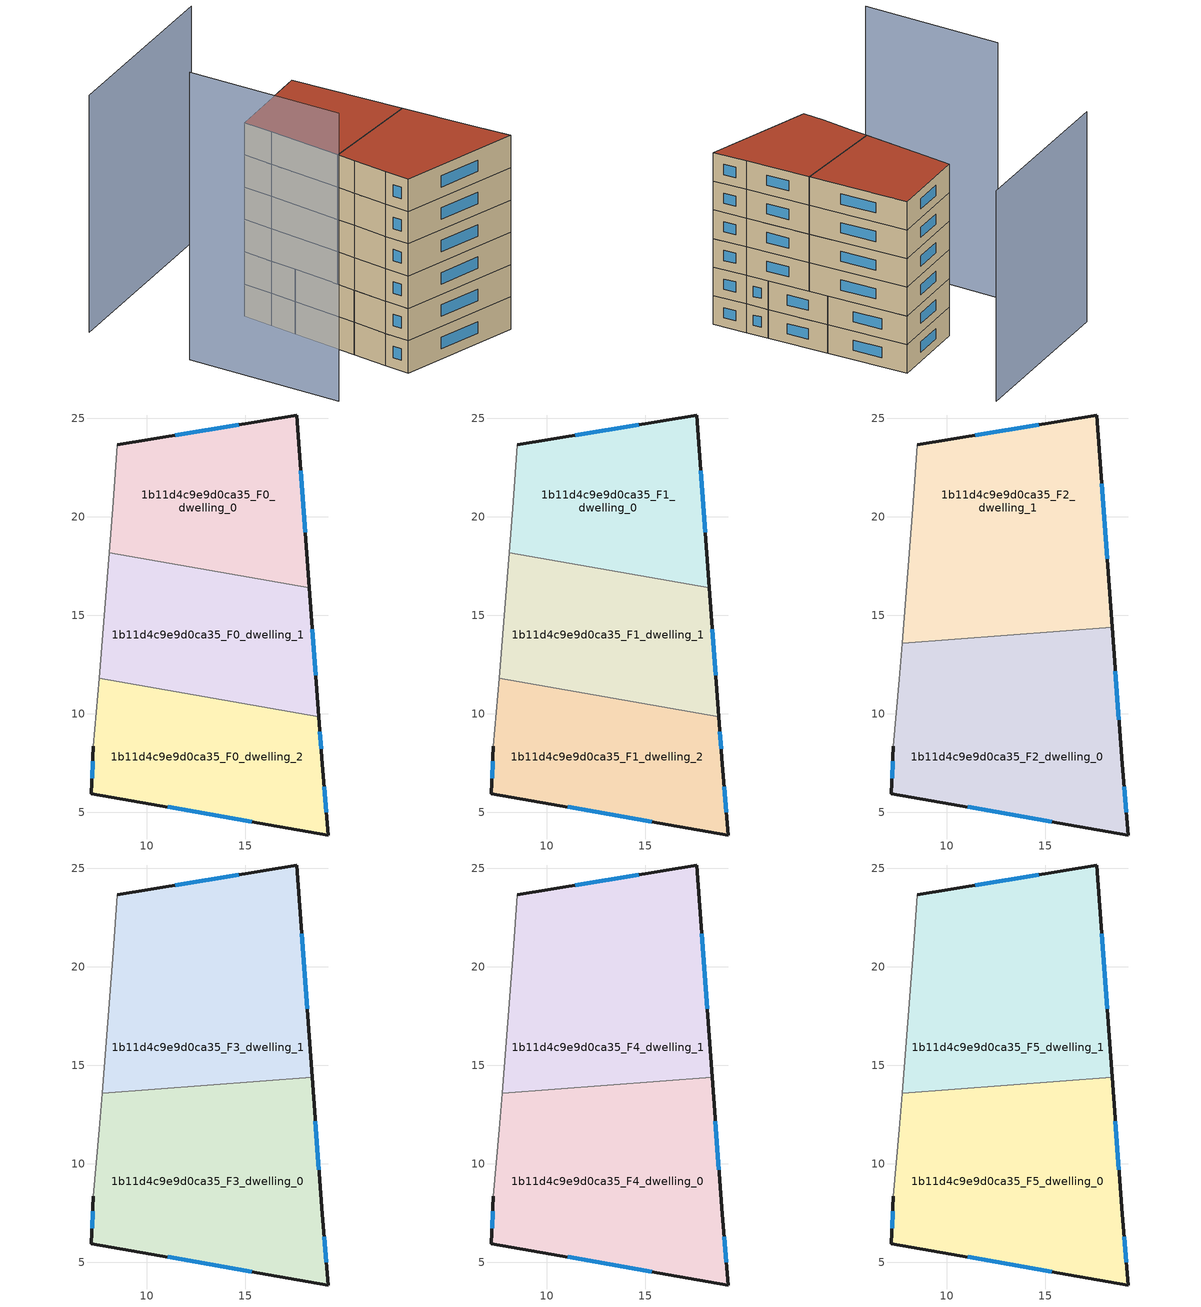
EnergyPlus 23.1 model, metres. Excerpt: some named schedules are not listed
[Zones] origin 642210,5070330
1b11d4c9e9d0ca35_F0_dwelling_0
 floor ground (EU_floor_Construction): 17.61,25.17 18.25,16.4 8.1,18.18 8.3,20.77 8.51,23.67 z0
 wall outside (EU_wall_Construction): 18.25,16.4 17.61,25.17 8.51,23.67 z0:3
 wall adiabatic (EU_wall_Construction): 8.51,23.67 8.3,20.77 8.1,18.18 z0:3
 wall to 1b11d4c9e9d0ca35_F0_dwelling_1 (EU_wall_Construction): 8.1,18.18 18.25,16.4 z0:3
 window (EU_Window_Construction): 14.67,24.69 11.44,24.16 / 18.05,19.23 17.82,22.34 z0.97:2.03
1b11d4c9e9d0ca35_F0_dwelling_1
 floor ground (EU_floor_Construction): 18.25,16.4 18.73,9.87 7.6,11.81 8.1,18.18 z0
 wall outside (EU_wall_Construction): 18.73,9.87 18.25,16.4 z0:3
 wall adiabatic (EU_wall_Construction): 8.1,18.18 7.6,11.81 z0:3
 wall to 1b11d4c9e9d0ca35_F0_dwelling_2 (EU_wall_Construction): 7.6,11.81 18.73,9.87 z0:3
 window (EU_Window_Construction): 18.58,11.97 18.41,14.29 z0.97:2.03
1b11d4c9e9d0ca35_F0_dwelling_2
 floor ground (EU_floor_Construction): 18.73,9.87 18.91,7.46 19.21,3.86 7.2,5.96 7.3,8.36 7.6,11.81 z0
 wall outside (EU_wall_Construction): 7.3,8.36 7.2,5.96 19.21,3.86 18.91,7.46 18.73,9.87 z0:3
 wall adiabatic (EU_wall_Construction): 7.6,11.81 7.3,8.36 z0:3
 window (EU_Window_Construction): 18.85,8.24 18.79,9.09 / 19.11,5.02 19,6.3 / 11.07,5.28 15.33,4.54 / 7.27,7.59 7.23,6.74 z0.97:2.03
1b11d4c9e9d0ca35_F1_dwelling_0
 floor to 1b11d4c9e9d0ca35_F0_dwelling_0 (EU_floor_Construction): 17.61,25.17 18.25,16.4 8.1,18.18 8.3,20.77 8.5,23.67 z3
 wall outside (EU_wall_Construction): 18.25,16.4 17.61,25.17 8.51,23.67 z3:6
 wall adiabatic (EU_wall_Construction): 8.51,23.67 8.3,20.77 8.1,18.18 z3:6
 wall to 1b11d4c9e9d0ca35_F1_dwelling_1 (EU_wall_Construction): 8.1,18.18 18.25,16.4 z3:6
 window (EU_Window_Construction): 14.67,24.69 11.44,24.16 / 18.05,19.23 17.82,22.34 z3.97:5.03
1b11d4c9e9d0ca35_F1_dwelling_1
 floor to 1b11d4c9e9d0ca35_F0_dwelling_1 (EU_floor_Construction): 18.25,16.4 18.73,9.87 7.6,11.81 8.1,18.18 z3
 wall outside (EU_wall_Construction): 18.73,9.87 18.25,16.4 z3:6
 wall adiabatic (EU_wall_Construction): 8.1,18.18 7.6,11.81 z3:6
 wall to 1b11d4c9e9d0ca35_F1_dwelling_2 (EU_wall_Construction): 7.6,11.81 18.73,9.87 z3:6
 window (EU_Window_Construction): 18.58,11.97 18.41,14.29 z3.97:5.03
1b11d4c9e9d0ca35_F1_dwelling_2
 floor to 1b11d4c9e9d0ca35_F0_dwelling_2 (EU_floor_Construction): 18.73,9.87 18.91,7.46 19.21,3.86 7.2,5.96 7.3,8.36 7.6,11.81 z3
 wall outside (EU_wall_Construction): 7.3,8.36 7.2,5.96 19.21,3.86 18.91,7.46 18.73,9.87 z3:6
 wall adiabatic (EU_wall_Construction): 7.6,11.81 7.3,8.36 z3:6
 window (EU_Window_Construction): 18.85,8.24 18.79,9.09 / 19.11,5.02 19,6.3 / 11.07,5.28 15.33,4.54 / 7.27,7.59 7.23,6.74 z3.97:5.03
1b11d4c9e9d0ca35_F2_dwelling_0
 floor to 1b11d4c9e9d0ca35_F1_dwelling_1 (EU_floor_Construction): 18.4,14.39 18.73,9.87 7.68,11.8 12.65,13.96 z6; 12.65,13.96 7.68,11.8 7.6,11.81 7.74,13.6 z6
 floor to 1b11d4c9e9d0ca35_F1_dwelling_2 (EU_floor_Construction): 18.73,9.87 18.91,7.46 19.21,3.86 7.2,5.96 7.3,8.36 7.6,11.77 7.68,11.8 z6
 wall outside (EU_wall_Construction): 7.3,8.36 7.2,5.96 19.21,3.86 18.91,7.46 18.4,14.39 z6:9
 wall adiabatic (EU_wall_Construction): 7.74,13.6 7.6,11.77 7.3,8.36 z6:9
 wall to 1b11d4c9e9d0ca35_F2_dwelling_1 (EU_wall_Construction): 18.4,14.39 7.74,13.6 z6:9
 window (EU_Window_Construction): 18.74,9.7 18.56,12.16 / 19.11,5.02 19,6.3 / 11.07,5.28 15.33,4.54 / 7.27,7.59 7.23,6.74 z6.97:8.03
1b11d4c9e9d0ca35_F2_dwelling_1
 floor to 1b11d4c9e9d0ca35_F1_dwelling_0 (EU_floor_Construction): 17.61,25.17 18.25,16.4 8.1,18.18 8.3,20.77 8.5,23.67 z6
 floor to 1b11d4c9e9d0ca35_F1_dwelling_1 (EU_floor_Construction): 18.25,16.4 18.4,14.39 7.74,13.6 8.1,18.18 z6
 wall outside (EU_wall_Construction): 18.4,14.39 17.61,25.17 8.51,23.67 z6:9
 wall adiabatic (EU_wall_Construction): 8.51,23.67 8.3,20.77 7.74,13.6 z6:9
 window (EU_Window_Construction): 18.15,17.87 17.87,21.7 / 14.67,24.69 11.44,24.16 z6.97:8.03
1b11d4c9e9d0ca35_F3_dwelling_0
 floor to 1b11d4c9e9d0ca35_F2_dwelling_0 (EU_floor_Construction): 18.4,14.39 18.91,7.46 19.21,3.86 7.2,5.96 7.3,8.36 7.6,11.77 7.74,13.6 z9
 wall outside (EU_wall_Construction): 7.3,8.36 7.2,5.96 19.21,3.86 18.91,7.46 18.4,14.39 z9:12
 wall adiabatic (EU_wall_Construction): 7.74,13.6 7.6,11.77 7.3,8.36 z9:12
 wall to 1b11d4c9e9d0ca35_F3_dwelling_1 (EU_wall_Construction): 18.4,14.39 7.74,13.6 z9:12
 window (EU_Window_Construction): 18.74,9.7 18.56,12.16 / 19.11,5.02 19,6.3 / 11.07,5.28 15.33,4.54 / 7.27,7.59 7.23,6.74 z9.97:11.03
1b11d4c9e9d0ca35_F3_dwelling_1
 floor to 1b11d4c9e9d0ca35_F2_dwelling_1 (EU_floor_Construction): 17.61,25.17 18.4,14.39 7.74,13.6 8.3,20.77 8.5,23.67 z9
 wall outside (EU_wall_Construction): 18.4,14.39 17.61,25.17 8.51,23.67 z9:12
 wall adiabatic (EU_wall_Construction): 8.51,23.67 8.3,20.77 7.74,13.6 z9:12
 window (EU_Window_Construction): 18.15,17.87 17.87,21.7 / 14.67,24.69 11.44,24.16 z9.97:11.03
1b11d4c9e9d0ca35_F4_dwelling_0
 floor to 1b11d4c9e9d0ca35_F3_dwelling_0 (EU_floor_Construction): 18.4,14.39 18.91,7.46 19.21,3.86 7.2,5.96 7.3,8.36 7.6,11.77 7.74,13.6 z12
 wall outside (EU_wall_Construction): 7.3,8.36 7.2,5.96 19.21,3.86 18.91,7.46 18.4,14.39 z12:15
 wall adiabatic (EU_wall_Construction): 7.74,13.6 7.6,11.77 7.3,8.36 z12:15
 wall to 1b11d4c9e9d0ca35_F4_dwelling_1 (EU_wall_Construction): 18.4,14.39 7.74,13.6 z12:15
 window (EU_Window_Construction): 18.74,9.7 18.56,12.16 / 19.11,5.02 19,6.3 / 11.07,5.28 15.33,4.54 / 7.27,7.59 7.23,6.74 z12.97:14.03
1b11d4c9e9d0ca35_F4_dwelling_1
 floor to 1b11d4c9e9d0ca35_F3_dwelling_1 (EU_floor_Construction): 17.61,25.17 18.4,14.39 7.74,13.6 8.3,20.77 8.5,23.67 z12
 wall outside (EU_wall_Construction): 18.4,14.39 17.61,25.17 8.51,23.67 z12:15
 wall adiabatic (EU_wall_Construction): 8.51,23.67 8.3,20.77 7.74,13.6 z12:15
 window (EU_Window_Construction): 18.15,17.87 17.87,21.7 / 14.67,24.69 11.44,24.16 z12.97:14.03
1b11d4c9e9d0ca35_F5_dwelling_0
 floor to 1b11d4c9e9d0ca35_F4_dwelling_0 (EU_floor_Construction): 18.4,14.39 18.91,7.46 19.21,3.86 7.2,5.96 7.3,8.36 7.6,11.77 7.74,13.6 z15
 wall outside (EU_wall_Construction): 7.3,8.36 7.2,5.96 19.21,3.86 18.91,7.46 18.4,14.39 z15:18
 wall adiabatic (EU_wall_Construction): 7.74,13.6 7.6,11.77 7.3,8.36 z15:18
 wall to 1b11d4c9e9d0ca35_F5_dwelling_1 (EU_wall_Construction): 18.4,14.39 7.74,13.6 z15:18
 window (EU_Window_Construction): 18.74,9.7 18.56,12.16 / 19.11,5.02 19,6.3 / 11.07,5.28 15.33,4.54 / 7.27,7.59 7.23,6.74 z15.97:17.03
 roof outside (EU_roof_Construction): 19.21,3.86 18.91,7.46 18.4,14.39 7.74,13.6 7.6,11.77 7.3,8.36 7.2,5.96 z18
1b11d4c9e9d0ca35_F5_dwelling_1
 floor to 1b11d4c9e9d0ca35_F4_dwelling_1 (EU_floor_Construction): 17.61,25.17 18.4,14.39 7.74,13.6 8.3,20.77 8.5,23.67 z15
 wall outside (EU_wall_Construction): 18.4,14.39 17.61,25.17 8.51,23.67 z15:18
 wall adiabatic (EU_wall_Construction): 8.51,23.67 8.3,20.77 7.74,13.6 z15:18
 window (EU_Window_Construction): 18.15,17.87 17.87,21.7 / 14.67,24.69 11.44,24.16 z15.97:17.03
 roof outside (EU_roof_Construction): 18.4,14.39 17.61,25.17 8.51,23.67 8.3,20.77 7.74,13.6 z18
shading: -1.1,22.58 -0.64,7.65 z0:26.7; 17.83,35.59 -1.51,32.57 z0:22
[Building]
EU S2 Campaign: North Axis=0; Terrain=City; Solar Distribution=FullExterior
[Site:Location]
Lyon-Bron: Latitude=45.75; Longitude=5; Time Zone=1; Elevation=198
[SizingPeriod:WeatherFileDays]
AnnualSizingPeriod: Begin Month=1; Begin Day of Month=1; End Month=12; End Day of Month=31; Day of Week for Start Day=Monday; Use Weather File Daylight Saving Period=No; Use Weather File Rain and Snow Indicators=No
[MATERIAL]
EU_InternalMass_Material: Roughness=MediumRough; Thickness=0.1; Conductivity=1; Density=1800; Specific Heat=900; Thermal Absorptance=0.9; Solar Absorptance=0.7; Visible Absorptance=0.7
[MATERIAL:NOMASS] Roughness=MediumRough; Thermal Absorptance=0.9; Solar Absorptance=0.7; Visible Absorptance=0.7
Name | Thermal Resistance
EU_wall_NoMass | 2.20426
EU_roof_NoMass | 1.82421
EU_floor_NoMass | 2.14752
[WINDOWMATERIAL:SIMPLEGLAZINGSYSTEM]
EU_Window_SimpleGlazing: UFactor=2.59914; Solar Heat Gain Coefficient=0.76; Visible Transmittance=0.76
[CONSTRUCTION]
EU_wall_Construction: EU_wall_NoMass
EU_roof_Construction: EU_roof_NoMass
EU_floor_Construction: EU_floor_NoMass
EU_Window_Construction: EU_Window_SimpleGlazing
EU_InternalMass_Construction: EU_InternalMass_Material
[ZONE] Type=1; Multiplier=1; Ceiling Height=autocalculate; Floor Area=autocalculate; Part of Total Floor Area=Yes
Name | Volume
1b11d4c9e9d0ca35_F0_dwelling_0; 1b11d4c9e9d0ca35_F1_dwelling_0 | 205.965
1b11d4c9e9d0ca35_F2_dwelling_0 | 308.943
1b11d4c9e9d0ca35_F3_dwelling_0; 1b11d4c9e9d0ca35_F4_dwelling_0; 1b11d4c9e9d0ca35_F5_dwelling_0 | 308.951
1b11d4c9e9d0ca35_F0_dwelling_1 | 205.967
1b11d4c9e9d0ca35_F1_dwelling_1 | 205.966
1b11d4c9e9d0ca35_F2_dwelling_1 | 308.949
1b11d4c9e9d0ca35_F3_dwelling_1; 1b11d4c9e9d0ca35_F4_dwelling_1; 1b11d4c9e9d0ca35_F5_dwelling_1 | 308.952
1b11d4c9e9d0ca35_F0_dwelling_2 | 205.972
1b11d4c9e9d0ca35_F1_dwelling_2 | 205.973
[INTERNALMASS] Construction=EU_InternalMass_Construction
Name | Zone or ZoneList | Surface Area
1b11d4c9e9d0ca35_F0_dwelling_0_EU_InternalMass | 1b11d4c9e9d0ca35_F0_dwelling_0 | 68.6548
1b11d4c9e9d0ca35_F0_dwelling_1_EU_InternalMass | 1b11d4c9e9d0ca35_F0_dwelling_1 | 68.6554
1b11d4c9e9d0ca35_F0_dwelling_2_EU_InternalMass | 1b11d4c9e9d0ca35_F0_dwelling_2 | 68.6574
1b11d4c9e9d0ca35_F1_dwelling_0_EU_InternalMass | 1b11d4c9e9d0ca35_F1_dwelling_0 | 68.6548
1b11d4c9e9d0ca35_F1_dwelling_1_EU_InternalMass | 1b11d4c9e9d0ca35_F1_dwelling_1 | 68.6554
1b11d4c9e9d0ca35_F1_dwelling_2_EU_InternalMass | 1b11d4c9e9d0ca35_F1_dwelling_2 | 68.6574
1b11d4c9e9d0ca35_F2_dwelling_0_EU_InternalMass | 1b11d4c9e9d0ca35_F2_dwelling_0 | 102.984
1b11d4c9e9d0ca35_F2_dwelling_1_EU_InternalMass | 1b11d4c9e9d0ca35_F2_dwelling_1 | 102.984
1b11d4c9e9d0ca35_F3_dwelling_0_EU_InternalMass | 1b11d4c9e9d0ca35_F3_dwelling_0 | 102.984
1b11d4c9e9d0ca35_F3_dwelling_1_EU_InternalMass | 1b11d4c9e9d0ca35_F3_dwelling_1 | 102.984
1b11d4c9e9d0ca35_F4_dwelling_0_EU_InternalMass | 1b11d4c9e9d0ca35_F4_dwelling_0 | 102.984
1b11d4c9e9d0ca35_F4_dwelling_1_EU_InternalMass | 1b11d4c9e9d0ca35_F4_dwelling_1 | 102.984
1b11d4c9e9d0ca35_F5_dwelling_0_EU_InternalMass | 1b11d4c9e9d0ca35_F5_dwelling_0 | 102.984
1b11d4c9e9d0ca35_F5_dwelling_1_EU_InternalMass | 1b11d4c9e9d0ca35_F5_dwelling_1 | 102.984
[OTHEREQUIPMENT] Fuel Type=Electricity; Design Level Calculation Method=Watts/Area; Power per Zone Floor Area=1; Fraction Latent=0; Fraction Radiant=0; Fraction Lost=0; Carbon Dioxide Generation Rate=0; EndUse Subcategory=EU_Step8_InternalGains
Name | Zone or ZoneList or Space or SpaceList | Schedule
EU_Step8_InternalGain_1b11d4c9e9d0ca35_F0_dwelling_0_f000 | 1b11d4c9e9d0ca35_F0_dwelling_0 | EU_Step8_GainSchedule_1b11d4c9e9d0ca35_F0_dwelling_0_f000
EU_Step8_InternalGain_1b11d4c9e9d0ca35_F0_dwelling_1_f000 | 1b11d4c9e9d0ca35_F0_dwelling_1 | EU_Step8_GainSchedule_1b11d4c9e9d0ca35_F0_dwelling_1_f000
EU_Step8_InternalGain_1b11d4c9e9d0ca35_F0_dwelling_2_f000 | 1b11d4c9e9d0ca35_F0_dwelling_2 | EU_Step8_GainSchedule_1b11d4c9e9d0ca35_F0_dwelling_2_f000
EU_Step8_InternalGain_1b11d4c9e9d0ca35_F1_dwelling_0_f000 | 1b11d4c9e9d0ca35_F1_dwelling_0 | EU_Step8_GainSchedule_1b11d4c9e9d0ca35_F1_dwelling_0_f000
EU_Step8_InternalGain_1b11d4c9e9d0ca35_F1_dwelling_1_f000 | 1b11d4c9e9d0ca35_F1_dwelling_1 | EU_Step8_GainSchedule_1b11d4c9e9d0ca35_F1_dwelling_1_f000
EU_Step8_InternalGain_1b11d4c9e9d0ca35_F1_dwelling_2_f000 | 1b11d4c9e9d0ca35_F1_dwelling_2 | EU_Step8_GainSchedule_1b11d4c9e9d0ca35_F1_dwelling_2_f000
EU_Step8_InternalGain_1b11d4c9e9d0ca35_F2_dwelling_0_f000 | 1b11d4c9e9d0ca35_F2_dwelling_0 | EU_Step8_GainSchedule_1b11d4c9e9d0ca35_F2_dwelling_0_f000
EU_Step8_InternalGain_1b11d4c9e9d0ca35_F2_dwelling_1_f000 | 1b11d4c9e9d0ca35_F2_dwelling_1 | EU_Step8_GainSchedule_1b11d4c9e9d0ca35_F2_dwelling_1_f000
EU_Step8_InternalGain_1b11d4c9e9d0ca35_F3_dwelling_0_f000 | 1b11d4c9e9d0ca35_F3_dwelling_0 | EU_Step8_GainSchedule_1b11d4c9e9d0ca35_F3_dwelling_0_f000
EU_Step8_InternalGain_1b11d4c9e9d0ca35_F3_dwelling_1_f000 | 1b11d4c9e9d0ca35_F3_dwelling_1 | EU_Step8_GainSchedule_1b11d4c9e9d0ca35_F3_dwelling_1_f000
EU_Step8_InternalGain_1b11d4c9e9d0ca35_F4_dwelling_0_f000 | 1b11d4c9e9d0ca35_F4_dwelling_0 | EU_Step8_GainSchedule_1b11d4c9e9d0ca35_F4_dwelling_0_f000
EU_Step8_InternalGain_1b11d4c9e9d0ca35_F4_dwelling_1_f000 | 1b11d4c9e9d0ca35_F4_dwelling_1 | EU_Step8_GainSchedule_1b11d4c9e9d0ca35_F4_dwelling_1_f000
EU_Step8_InternalGain_1b11d4c9e9d0ca35_F5_dwelling_0_f000 | 1b11d4c9e9d0ca35_F5_dwelling_0 | EU_Step8_GainSchedule_1b11d4c9e9d0ca35_F5_dwelling_0_f000
EU_Step8_InternalGain_1b11d4c9e9d0ca35_F5_dwelling_1_f000 | 1b11d4c9e9d0ca35_F5_dwelling_1 | EU_Step8_GainSchedule_1b11d4c9e9d0ca35_F5_dwelling_1_f000
[ZONEVENTILATION:DESIGNFLOWRATE] Schedule=EU_AlwaysOn; Design Flow Rate Calculation Method=AirChanges/Hour; Air Changes per Hour=0.567084; Ventilation Type=Natural; Fan Pressure Rise=0; Fan Total Efficiency=1; Constant Term Coefficient=1; Temperature Term Coefficient=0; Velocity Term Coefficient=0; Velocity Squared Term Coefficient=0; Minimum Indoor Temperature=-100; Maximum Indoor Temperature=100; Delta Temperature=-100; Minimum Outdoor Temperature=-100; Maximum Outdoor Temperature=100; Maximum Wind Speed=40
Name | Zone or ZoneList or Space or SpaceList
EU_ConstantAir_1b11d4c9e9d0ca35_F0_dwelling_0 | 1b11d4c9e9d0ca35_F0_dwelling_0
EU_ConstantAir_1b11d4c9e9d0ca35_F0_dwelling_1 | 1b11d4c9e9d0ca35_F0_dwelling_1
EU_ConstantAir_1b11d4c9e9d0ca35_F0_dwelling_2 | 1b11d4c9e9d0ca35_F0_dwelling_2
EU_ConstantAir_1b11d4c9e9d0ca35_F1_dwelling_0 | 1b11d4c9e9d0ca35_F1_dwelling_0
EU_ConstantAir_1b11d4c9e9d0ca35_F1_dwelling_1 | 1b11d4c9e9d0ca35_F1_dwelling_1
EU_ConstantAir_1b11d4c9e9d0ca35_F1_dwelling_2 | 1b11d4c9e9d0ca35_F1_dwelling_2
EU_ConstantAir_1b11d4c9e9d0ca35_F2_dwelling_0 | 1b11d4c9e9d0ca35_F2_dwelling_0
EU_ConstantAir_1b11d4c9e9d0ca35_F2_dwelling_1 | 1b11d4c9e9d0ca35_F2_dwelling_1
EU_ConstantAir_1b11d4c9e9d0ca35_F3_dwelling_0 | 1b11d4c9e9d0ca35_F3_dwelling_0
EU_ConstantAir_1b11d4c9e9d0ca35_F3_dwelling_1 | 1b11d4c9e9d0ca35_F3_dwelling_1
EU_ConstantAir_1b11d4c9e9d0ca35_F4_dwelling_0 | 1b11d4c9e9d0ca35_F4_dwelling_0
EU_ConstantAir_1b11d4c9e9d0ca35_F4_dwelling_1 | 1b11d4c9e9d0ca35_F4_dwelling_1
EU_ConstantAir_1b11d4c9e9d0ca35_F5_dwelling_0 | 1b11d4c9e9d0ca35_F5_dwelling_0
EU_ConstantAir_1b11d4c9e9d0ca35_F5_dwelling_1 | 1b11d4c9e9d0ca35_F5_dwelling_1
[HVACTEMPLATE:THERMOSTAT] Constant Heating Setpoint=20; Constant Cooling Setpoint=50
EU_HeatOnly_1b11d4c9e9d0ca35_F0_dwelling_0; EU_HeatOnly_1b11d4c9e9d0ca35_F0_dwelling_1; EU_HeatOnly_1b11d4c9e9d0ca35_F0_dwelling_2; EU_HeatOnly_1b11d4c9e9d0ca35_F1_dwelling_0; EU_HeatOnly_1b11d4c9e9d0ca35_F1_dwelling_1; EU_HeatOnly_1b11d4c9e9d0ca35_F1_dwelling_2; EU_HeatOnly_1b11d4c9e9d0ca35_F2_dwelling_0; EU_HeatOnly_1b11d4c9e9d0ca35_F2_dwelling_1; EU_HeatOnly_1b11d4c9e9d0ca35_F3_dwelling_0; EU_HeatOnly_1b11d4c9e9d0ca35_F3_dwelling_1; EU_HeatOnly_1b11d4c9e9d0ca35_F4_dwelling_0; EU_HeatOnly_1b11d4c9e9d0ca35_F4_dwelling_1; EU_HeatOnly_1b11d4c9e9d0ca35_F5_dwelling_0; EU_HeatOnly_1b11d4c9e9d0ca35_F5_dwelling_1
[HVACTEMPLATE:ZONE:IDEALLOADSAIRSYSTEM] System Availability Schedule=EU_AlwaysOn; Maximum Heating Supply Air Temperature=50; Minimum Cooling Supply Air Temperature=13; Maximum Heating Supply Air Humidity Ratio=0.0156; Minimum Cooling Supply Air Humidity Ratio=0.0077; Heating Limit=NoLimit; Cooling Limit=NoLimit; Heating Availability Schedule=EU_AlwaysOn; Cooling Availability Schedule=EU_CoolingOff; Dehumidification Control Type=ConstantSensibleHeatRatio; Cooling Sensible Heat Ratio=0.7; Dehumidification Setpoint=60; Humidification Control Type=None; Humidification Setpoint=30; Outdoor Air Method=None; Outdoor Air Flow Rate per Person=0.00944; Outdoor Air Flow Rate per Zone Floor Area=0; Outdoor Air Flow Rate per Zone=0; Demand Controlled Ventilation Type=None; Outdoor Air Economizer Type=NoEconomizer; Heat Recovery Type=None; Sensible Heat Recovery Effectiveness=0.7; Latent Heat Recovery Effectiveness=0.65
Name | Template Thermostat
1b11d4c9e9d0ca35_F0_dwelling_0 | EU_HeatOnly_1b11d4c9e9d0ca35_F0_dwelling_0
1b11d4c9e9d0ca35_F0_dwelling_1 | EU_HeatOnly_1b11d4c9e9d0ca35_F0_dwelling_1
1b11d4c9e9d0ca35_F0_dwelling_2 | EU_HeatOnly_1b11d4c9e9d0ca35_F0_dwelling_2
1b11d4c9e9d0ca35_F1_dwelling_0 | EU_HeatOnly_1b11d4c9e9d0ca35_F1_dwelling_0
1b11d4c9e9d0ca35_F1_dwelling_1 | EU_HeatOnly_1b11d4c9e9d0ca35_F1_dwelling_1
1b11d4c9e9d0ca35_F1_dwelling_2 | EU_HeatOnly_1b11d4c9e9d0ca35_F1_dwelling_2
1b11d4c9e9d0ca35_F2_dwelling_0 | EU_HeatOnly_1b11d4c9e9d0ca35_F2_dwelling_0
